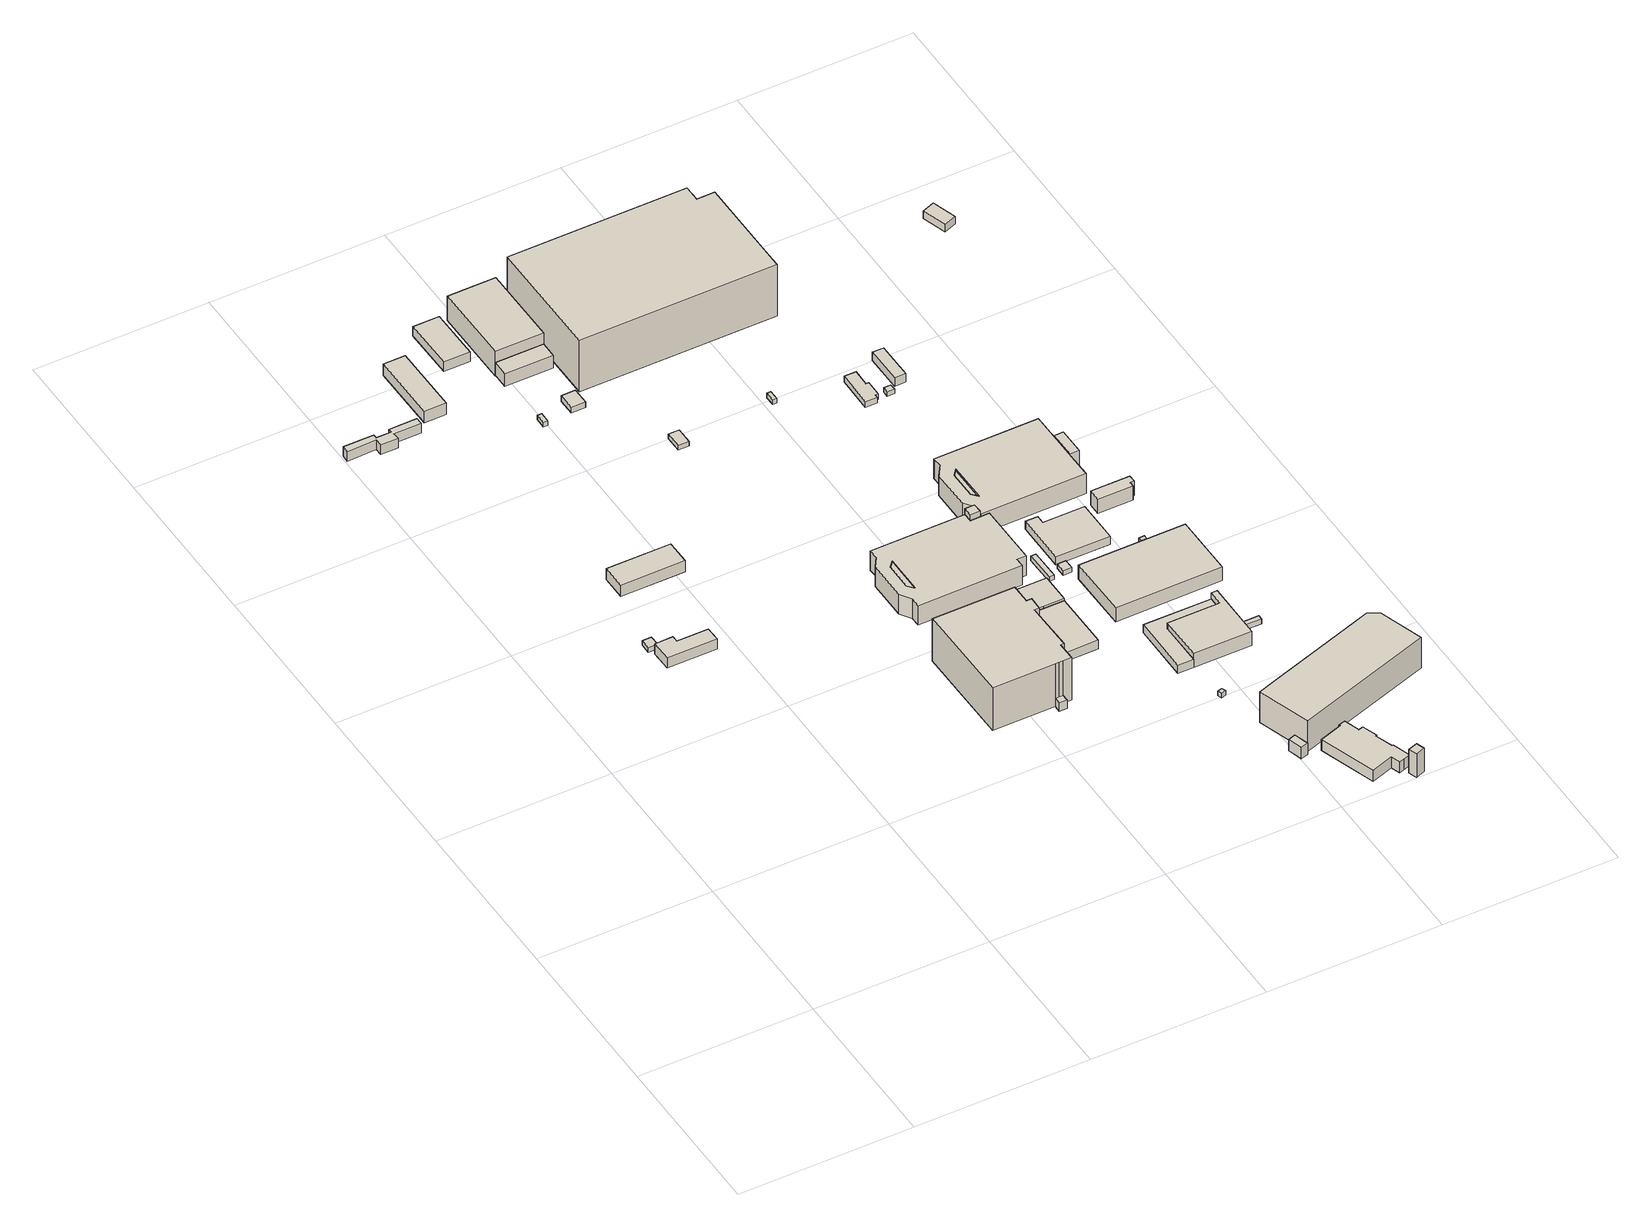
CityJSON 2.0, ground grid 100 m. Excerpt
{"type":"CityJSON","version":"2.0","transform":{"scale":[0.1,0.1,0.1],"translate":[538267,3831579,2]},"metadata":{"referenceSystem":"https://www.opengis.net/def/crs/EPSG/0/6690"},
"CityObjects":{
"building1":{"type":"Building","attributes":{"class":"3001","BuildingDetailAttribute.specifiedBuildingCoverageRate":0.6,"BuildingDetailAttribute.surveyYear":2017,"BuildingHighTideRiskAttribute.description":"1","BuildingHighTideRiskAttribute.rank":"2","BuildingHighTideRiskAttribute.depth":2.4,"BuildingIDAttribute.prefecture":"27","BuildingIDAttribute.city":"27125"},"geometry":[{"type":"Solid","lod":"1","boundaries":[[[[0,1,2,3]],[[2,4,5,3]],[[1,6,4,2]],[[0,7,6,1]],[[3,5,7,0]],[[4,6,7,5]]]]}]},
"building2":{"type":"Building","attributes":{"計測周辺長":81.5,"1/2500図郭":83,"区名":"住之江区","町丁目名称":"南港中７丁目","街区番号":3,"class":"3001","usage":"431","measuredHeight":6.7,"storeysAboveGround":2,"BuildingDetailAttribute.buildingRoofEdgeArea":282.94,"BuildingDetailAttribute.buildingStructureType":"610","BuildingDetailAttribute.buildingStructureOrgType":"2","BuildingDetailAttribute.detailedUsage":"1720","BuildingDetailAttribute.specifiedBuildingCoverageRate":0.6,"BuildingDetailAttribute.surveyYear":2017,"BuildingHighTideRiskAttribute.description":"1","BuildingHighTideRiskAttribute.rank":"2","BuildingHighTideRiskAttribute.depth":2.35,"BuildingIDAttribute.prefecture":"27","BuildingIDAttribute.city":"27125"},"geometry":[{"type":"Solid","lod":"1","boundaries":[[[[8,9,10,11,12,13]],[[12,14,15,13]],[[11,16,14,12]],[[10,17,16,11]],[[9,18,17,10]],[[8,19,18,9]],[[13,15,19,8]],[[14,16,17,18,19,15]]]]}]},
"building3":{"type":"Building","attributes":{"計測周辺長":105.4,"1/2500図郭":83,"区名":"住之江区","町丁目名称":"南港中６丁目","街区番号":3,"class":"3003","usage":"431","measuredHeight":6.3,"storeysAboveGround":1,"BuildingDetailAttribute.buildingRoofEdgeArea":195.76,"BuildingDetailAttribute.buildingStructureType":"610","BuildingDetailAttribute.buildingStructureOrgType":"2","BuildingDetailAttribute.detailedUsage":"1720","BuildingDetailAttribute.specifiedBuildingCoverageRate":0.6,"BuildingDetailAttribute.surveyYear":2017,"BuildingHighTideRiskAttribute.description":"1","BuildingHighTideRiskAttribute.rank":"2","BuildingHighTideRiskAttribute.depth":2.88,"BuildingIDAttribute.prefecture":"27","BuildingIDAttribute.city":"27125"},"geometry":[{"type":"Solid","lod":"1","boundaries":[[[[20,21,22,23,24,25,26,27,28,29,30,31]],[[30,32,33,31]],[[29,34,32,30]],[[28,35,34,29]],[[27,36,35,28]],[[26,37,36,27]],[[25,38,37,26]],[[24,39,38,25]],[[23,40,39,24]],[[22,41,40,23]],[[21,42,41,22]],[[20,43,42,21]],[[31,33,43,20]],[[32,34,35,36,37,38,39,40,41,42,43,33]]]]}]},
"building4":{"type":"Building","attributes":{"計測周辺長":101.76,"1/2500図郭":83,"区名":"住之江区","町丁目名称":"南港中７丁目","街区番号":3,"class":"3001","usage":"431","measuredHeight":7.4,"storeysAboveGround":1,"BuildingDetailAttribute.buildingRoofEdgeArea":524.08,"BuildingDetailAttribute.buildingStructureType":"610","BuildingDetailAttribute.buildingStructureOrgType":"2","BuildingDetailAttribute.detailedUsage":"1720","BuildingDetailAttribute.specifiedBuildingCoverageRate":0.6,"BuildingDetailAttribute.surveyYear":2017,"BuildingHighTideRiskAttribute.description":"1","BuildingHighTideRiskAttribute.rank":"2","BuildingHighTideRiskAttribute.depth":2.37,"BuildingIDAttribute.prefecture":"27","BuildingIDAttribute.city":"27125"},"geometry":[{"type":"Solid","lod":"1","boundaries":[[[[44,45,46,47]],[[46,48,49,47]],[[45,50,48,46]],[[44,51,50,45]],[[47,49,51,44]],[[48,50,51,49]]]]}]},
"building5":{"type":"Building","attributes":{"計測周辺長":501.69,"1/2500図郭":83,"区名":"住之江区","町丁目名称":"南港中７丁目","街区番号":3,"class":"3001","usage":"431","measuredHeight":6.2,"storeysAboveGround":1,"BuildingDetailAttribute.buildingRoofEdgeArea":1114.15,"BuildingDetailAttribute.buildingStructureType":"610","BuildingDetailAttribute.buildingStructureOrgType":"2","BuildingDetailAttribute.detailedUsage":"1720","BuildingDetailAttribute.specifiedBuildingCoverageRate":0.6,"BuildingDetailAttribute.surveyYear":2017,"BuildingHighTideRiskAttribute.description":"1","BuildingHighTideRiskAttribute.rank":"2","BuildingHighTideRiskAttribute.depth":2.17,"BuildingIDAttribute.prefecture":"27","BuildingIDAttribute.city":"27125"},"geometry":[{"type":"Solid","lod":"1","boundaries":[[[[52,53,54,55]],[[54,56,57,55]],[[53,58,56,54]],[[52,59,58,53]],[[55,57,59,52]],[[56,58,59,57]]]]}]},
"building6":{"type":"Building","attributes":{"class":"3001","measuredHeight":7.6,"BuildingDetailAttribute.specifiedBuildingCoverageRate":0.6,"BuildingDetailAttribute.surveyYear":2017,"BuildingHighTideRiskAttribute.description":"1","BuildingHighTideRiskAttribute.rank":"2","BuildingHighTideRiskAttribute.depth":2.41,"BuildingIDAttribute.prefecture":"27","BuildingIDAttribute.city":"27125"},"geometry":[{"type":"Solid","lod":"1","boundaries":[[[[60,61,62,63]],[[62,64,65,63]],[[61,66,64,62]],[[60,67,66,61]],[[63,65,67,60]],[[64,66,67,65]]]]}]},
"building7":{"type":"Building","attributes":{"class":"3001","BuildingDetailAttribute.specifiedBuildingCoverageRate":0.6,"BuildingDetailAttribute.surveyYear":2017,"BuildingHighTideRiskAttribute.description":"1","BuildingHighTideRiskAttribute.rank":"2","BuildingHighTideRiskAttribute.depth":2.17,"BuildingIDAttribute.prefecture":"27","BuildingIDAttribute.city":"27125"},"geometry":[{"type":"Solid","lod":"1","boundaries":[[[[68,69,70,71]],[[70,72,73,71]],[[69,74,72,70]],[[68,75,74,69]],[[71,73,75,68]],[[72,74,75,73]]]]}]},
"building8":{"type":"Building","attributes":{"計測周辺長":90.88,"1/2500図郭":83,"区名":"住之江区","町丁目名称":"南港中６丁目","街区番号":3,"class":"3001","usage":"431","measuredHeight":6.1,"storeysAboveGround":1,"BuildingDetailAttribute.buildingRoofEdgeArea":456.33,"BuildingDetailAttribute.buildingStructureType":"610","BuildingDetailAttribute.buildingStructureOrgType":"2","BuildingDetailAttribute.detailedUsage":"1720","BuildingDetailAttribute.specifiedBuildingCoverageRate":0.6,"BuildingDetailAttribute.surveyYear":2017,"BuildingHighTideRiskAttribute.description":"1","BuildingHighTideRiskAttribute.rank":"2","BuildingHighTideRiskAttribute.depth":2.31,"BuildingIDAttribute.prefecture":"27","BuildingIDAttribute.city":"27125"},"geometry":[{"type":"Solid","lod":"1","boundaries":[[[[76,77,78,79]],[[78,80,81,79]],[[77,82,80,78]],[[76,83,82,77]],[[79,81,83,76]],[[80,82,83,81]]]]}]},
"building9":{"type":"Building","attributes":{"計測周辺長":36.29,"1/2500図郭":83,"区名":"住之江区","町丁目名称":"南港中６丁目","街区番号":3,"class":"3001","usage":"431","measuredHeight":3.7,"storeysAboveGround":1,"BuildingDetailAttribute.buildingRoofEdgeArea":81.47,"BuildingDetailAttribute.buildingStructureType":"610","BuildingDetailAttribute.buildingStructureOrgType":"2","BuildingDetailAttribute.detailedUsage":"1720","BuildingDetailAttribute.specifiedBuildingCoverageRate":0.6,"BuildingDetailAttribute.surveyYear":2017,"BuildingHighTideRiskAttribute.description":"1","BuildingHighTideRiskAttribute.rank":"2","BuildingHighTideRiskAttribute.depth":1.78,"BuildingIDAttribute.prefecture":"27","BuildingIDAttribute.city":"27125"},"geometry":[{"type":"Solid","lod":"1","boundaries":[[[[84,85,86,87]],[[86,88,89,87]],[[85,90,88,86]],[[84,91,90,85]],[[87,89,91,84]],[[88,90,91,89]]]]}]},
"building10":{"type":"Building","attributes":{"計測周辺長":217.76,"1/2500図郭":83,"区名":"住之江区","町丁目名称":"南港中７丁目","街区番号":1,"class":"3002","usage":"431","measuredHeight":28.1,"storeysAboveGround":5,"BuildingDetailAttribute.buildingRoofEdgeArea":2772.56,"BuildingDetailAttribute.buildingStructureType":"603","BuildingDetailAttribute.buildingStructureOrgType":"3","BuildingDetailAttribute.detailedUsage":"1720","BuildingDetailAttribute.specifiedBuildingCoverageRate":0.6,"BuildingDetailAttribute.surveyYear":2017,"BuildingHighTideRiskAttribute.description":"1","BuildingHighTideRiskAttribute.rank":"2","BuildingHighTideRiskAttribute.depth":2.29,"BuildingIDAttribute.prefecture":"27","BuildingIDAttribute.city":"27125"},"geometry":[{"type":"Solid","lod":"1","boundaries":[[[[92,93,94,95,96,97,98,99,100,101,102,103,104,105]],[[104,106,107,105]],[[103,108,106,104]],[[102,109,108,103]],[[101,110,109,102]],[[100,111,110,101]],[[99,112,111,100]],[[98,113,112,99]],[[97,114,113,98]],[[96,115,114,97]],[[95,116,115,96]],[[94,117,116,95]],[[93,118,117,94]],[[92,119,118,93]],[[105,107,119,92]],[[106,108,109,110,111,112,113,114,115,116,117,118,119,107]]]]}]},
"building11":{"type":"Building","attributes":{"計測周辺長":169.06,"1/2500図郭":83,"区名":"住之江区","町丁目名称":"南港中６丁目","街区番号":3,"class":"3003","usage":"431","measuredHeight":8.2,"storeysAboveGround":1,"BuildingDetailAttribute.buildingRoofEdgeArea":1570.83,"BuildingDetailAttribute.buildingStructureType":"610","BuildingDetailAttribute.buildingStructureOrgType":"2","BuildingDetailAttribute.detailedUsage":"1720","BuildingDetailAttribute.specifiedBuildingCoverageRate":0.6,"BuildingDetailAttribute.surveyYear":2017,"BuildingHighTideRiskAttribute.description":"1","BuildingHighTideRiskAttribute.rank":"2","BuildingHighTideRiskAttribute.depth":1.38,"BuildingIDAttribute.prefecture":"27","BuildingIDAttribute.city":"27125"},"geometry":[{"type":"Solid","lod":"1","boundaries":[[[[120,121,122,123]],[[122,124,125,123]],[[121,126,124,122]],[[120,127,126,121]],[[123,125,127,120]],[[124,126,127,125]]]]}]},
"building12":{"type":"Building","attributes":{"class":"3003","measuredHeight":5.3,"BuildingDetailAttribute.specifiedBuildingCoverageRate":0.6,"BuildingDetailAttribute.surveyYear":2017,"BuildingHighTideRiskAttribute.description":"1","BuildingHighTideRiskAttribute.rank":"2","BuildingHighTideRiskAttribute.depth":2.27,"BuildingIDAttribute.prefecture":"27","BuildingIDAttribute.city":"27125"},"geometry":[{"type":"Solid","lod":"1","boundaries":[[[[128,129,130,131,132]],[[131,133,134,132]],[[130,135,133,131]],[[129,136,135,130]],[[128,137,136,129]],[[132,134,137,128]],[[133,135,136,137,134]]]]}]},
"building13":{"type":"Building","attributes":{"計測周辺長":169.06,"1/2500図郭":83,"区名":"住之江区","町丁目名称":"南港中６丁目","街区番号":3,"class":"3001","usage":"431","measuredHeight":16.2,"storeysAboveGround":1,"BuildingDetailAttribute.buildingRoofEdgeArea":1570.83,"BuildingDetailAttribute.buildingStructureType":"610","BuildingDetailAttribute.buildingStructureOrgType":"2","BuildingDetailAttribute.detailedUsage":"1720","BuildingDetailAttribute.specifiedBuildingCoverageRate":0.6,"BuildingDetailAttribute.surveyYear":2017,"BuildingHighTideRiskAttribute.description":"1","BuildingHighTideRiskAttribute.rank":"2","BuildingHighTideRiskAttribute.depth":1.8,"BuildingIDAttribute.prefecture":"27","BuildingIDAttribute.city":"27125"},"geometry":[{"type":"Solid","lod":"1","boundaries":[[[[138,139,140,141]],[[140,142,143,141]],[[139,144,142,140]],[[138,145,144,139]],[[141,143,145,138]],[[142,144,145,143]]]]}]},
"building14":{"type":"Building","attributes":{"計測周辺長":225.87,"1/2500図郭":83,"区名":"住之江区","町丁目名称":"南港中７丁目","街区番号":1,"class":"3004","usage":"431","measuredHeight":12.5,"storeysAboveGround":4,"BuildingDetailAttribute.buildingRoofEdgeArea":3064.18,"BuildingDetailAttribute.buildingStructureType":"603","BuildingDetailAttribute.buildingStructureOrgType":"3","BuildingDetailAttribute.detailedUsage":"1740","BuildingDetailAttribute.specifiedBuildingCoverageRate":0.6,"BuildingDetailAttribute.surveyYear":2017,"BuildingHighTideRiskAttribute.description":"1","BuildingHighTideRiskAttribute.rank":"2","BuildingHighTideRiskAttribute.depth":2.52,"BuildingIDAttribute.prefecture":"27","BuildingIDAttribute.city":"27125"},"geometry":[{"type":"Solid","lod":"1","boundaries":[[[[146,147,148,149]],[[148,150,151,149]],[[147,152,150,148]],[[146,153,152,147]],[[149,151,153,146]],[[150,152,153,151]]]]}]},
"building15":{"type":"Building","attributes":{"class":"3001","BuildingDetailAttribute.specifiedBuildingCoverageRate":0.6,"BuildingDetailAttribute.surveyYear":2017,"BuildingHighTideRiskAttribute.description":"1","BuildingHighTideRiskAttribute.rank":"2","BuildingHighTideRiskAttribute.depth":2.45,"BuildingIDAttribute.prefecture":"27","BuildingIDAttribute.city":"27125"},"geometry":[{"type":"Solid","lod":"1","boundaries":[[[[154,155,156,157]],[[156,158,159,157]],[[155,160,158,156]],[[154,161,160,155]],[[157,159,161,154]],[[158,160,161,159]]]]}]},
"building16":{"type":"Building","attributes":{"計測周辺長":64.79,"1/2500図郭":83,"区名":"住之江区","町丁目名称":"南港中７丁目","街区番号":1,"class":"3003","usage":"431","measuredHeight":5.6,"storeysAboveGround":1,"BuildingDetailAttribute.buildingRoofEdgeArea":92.75,"BuildingDetailAttribute.buildingStructureType":"610","BuildingDetailAttribute.buildingStructureOrgType":"2","BuildingDetailAttribute.detailedUsage":"1720","BuildingDetailAttribute.specifiedBuildingCoverageRate":0.6,"BuildingDetailAttribute.surveyYear":2017,"BuildingHighTideRiskAttribute.description":"1","BuildingHighTideRiskAttribute.rank":"2","BuildingHighTideRiskAttribute.depth":2.02,"BuildingIDAttribute.prefecture":"27","BuildingIDAttribute.city":"27125"},"geometry":[{"type":"Solid","lod":"1","boundaries":[[[[162,163,164,165,166,167,168,169]],[[168,170,171,169]],[[167,172,170,168]],[[166,173,172,167]],[[165,174,173,166]],[[164,175,174,165]],[[163,176,175,164]],[[162,177,176,163]],[[169,171,177,162]],[[170,172,173,174,175,176,177,171]]]]}]},
"building17":{"type":"Building","attributes":{"計測周辺長":225.87,"1/2500図郭":83,"区名":"住之江区","町丁目名称":"南港中７丁目","街区番号":1,"class":"3002","usage":"431","measuredHeight":13,"storeysAboveGround":4,"BuildingDetailAttribute.buildingRoofEdgeArea":3064.18,"BuildingDetailAttribute.buildingStructureType":"603","BuildingDetailAttribute.buildingStructureOrgType":"3","BuildingDetailAttribute.detailedUsage":"1740","BuildingDetailAttribute.specifiedBuildingCoverageRate":0.6,"BuildingDetailAttribute.surveyYear":2017,"BuildingHighTideRiskAttribute.description":"1","BuildingHighTideRiskAttribute.rank":"2","BuildingHighTideRiskAttribute.depth":2.57,"BuildingIDAttribute.prefecture":"27","BuildingIDAttribute.city":"27125"},"geometry":[{"type":"Solid","lod":"1","boundaries":[[[[178,179,180,181,182,183,184,185,186,187,188,189,190],[148,147,146,149]],[[189,191,192,190]],[[188,193,191,189]],[[187,194,193,188]],[[186,195,194,187]],[[185,196,195,186]],[[184,197,196,185]],[[183,198,197,184]],[[182,199,198,183]],[[181,200,199,182]],[[180,201,200,181]],[[179,202,201,180]],[[178,203,202,179]],[[190,192,203,178]],[[146,204,205,149]],[[147,206,204,146]],[[148,207,206,147]],[[149,205,207,148]],[[191,193,194,195,196,197,198,199,200,201,202,203,192],[204,206,207,205]]]]}]},
"building18":{"type":"Building","attributes":{"計測周辺長":114.75,"1/2500図郭":83,"区名":"住之江区","町丁目名称":"南港中７丁目","街区番号":1,"class":"3001","usage":"431","measuredHeight":5.8,"storeysAboveGround":1,"BuildingDetailAttribute.buildingRoofEdgeArea":798.62,"BuildingDetailAttribute.buildingStructureType":"610","BuildingDetailAttribute.buildingStructureOrgType":"2","BuildingDetailAttribute.detailedUsage":"1720","BuildingDetailAttribute.specifiedBuildingCoverageRate":0.6,"BuildingDetailAttribute.surveyYear":2017,"BuildingHighTideRiskAttribute.description":"1","BuildingHighTideRiskAttribute.rank":"2","BuildingHighTideRiskAttribute.depth":1.96,"BuildingIDAttribute.prefecture":"27","BuildingIDAttribute.city":"27125"},"geometry":[{"type":"Solid","lod":"1","boundaries":[[[[208,209,210,211,212]],[[211,213,214,212]],[[210,215,213,211]],[[209,216,215,210]],[[208,217,216,209]],[[212,214,217,208]],[[213,215,216,217,214]]]]}]},
"building19":{"type":"Building","attributes":{"計測周辺長":86.08,"1/2500図郭":83,"区名":"住之江区","町丁目名称":"南港中７丁目","街区番号":1,"class":"3003","usage":"431","measuredHeight":7.5,"storeysAboveGround":1,"BuildingDetailAttribute.buildingRoofEdgeArea":447.67,"BuildingDetailAttribute.buildingStructureType":"610","BuildingDetailAttribute.buildingStructureOrgType":"2","BuildingDetailAttribute.detailedUsage":"1720","BuildingDetailAttribute.specifiedBuildingCoverageRate":0.6,"BuildingDetailAttribute.surveyYear":2017,"BuildingHighTideRiskAttribute.description":"1","BuildingHighTideRiskAttribute.rank":"2","BuildingHighTideRiskAttribute.depth":2.06,"BuildingIDAttribute.prefecture":"27","BuildingIDAttribute.city":"27125"},"geometry":[{"type":"Solid","lod":"1","boundaries":[[[[218,219,220,221,222,223]],[[222,224,225,223]],[[221,226,224,222]],[[220,227,226,221]],[[219,228,227,220]],[[218,229,228,219]],[[223,225,229,218]],[[224,226,227,228,229,225]]]]}]},
"building20":{"type":"Building","attributes":{"計測周辺長":26.59,"1/2500図郭":83,"区名":"住之江区","町丁目名称":"南港中７丁目","街区番号":2,"class":"3001","usage":"431","measuredHeight":7.4,"storeysAboveGround":2,"BuildingDetailAttribute.buildingRoofEdgeArea":39.91,"BuildingDetailAttribute.buildingStructureType":"610","BuildingDetailAttribute.buildingStructureOrgType":"2","BuildingDetailAttribute.detailedUsage":"1720","BuildingDetailAttribute.specifiedBuildingCoverageRate":0.6,"BuildingDetailAttribute.surveyYear":2017,"BuildingTsunamiRiskAttribute.description":"1","BuildingTsunamiRiskAttribute.rank":"2","BuildingTsunamiRiskAttribute.depth":0.65,"BuildingHighTideRiskAttribute.description":"1","BuildingHighTideRiskAttribute.rank":"3","BuildingHighTideRiskAttribute.depth":3.19,"BuildingIDAttribute.prefecture":"27","BuildingIDAttribute.city":"27125"},"geometry":[{"type":"Solid","lod":"1","boundaries":[[[[230,231,232,233]],[[232,234,235,233]],[[231,236,234,232]],[[230,237,236,231]],[[233,235,237,230]],[[234,236,237,235]]]]}]},
"building21":{"type":"Building","attributes":{"class":"3001","BuildingDetailAttribute.specifiedBuildingCoverageRate":0.6,"BuildingDetailAttribute.surveyYear":2017,"BuildingHighTideRiskAttribute.description":"1","BuildingHighTideRiskAttribute.rank":"2","BuildingHighTideRiskAttribute.depth":2.2,"BuildingIDAttribute.prefecture":"27","BuildingIDAttribute.city":"27125"},"geometry":[{"type":"Solid","lod":"1","boundaries":[[[[238,239,240,241]],[[240,242,243,241]],[[239,244,242,240]],[[238,245,244,239]],[[241,243,245,238]],[[242,244,245,243]]]]}]},
"building22":{"type":"Building","attributes":{"計測周辺長":22.06,"1/2500図郭":83,"区名":"住之江区","町丁目名称":"南港中７丁目","街区番号":1,"class":"3002","usage":"431","measuredHeight":16.7,"storeysAboveGround":4,"BuildingDetailAttribute.buildingRoofEdgeArea":30.41,"BuildingDetailAttribute.buildingStructureType":"603","BuildingDetailAttribute.buildingStructureOrgType":"3","BuildingDetailAttribute.detailedUsage":"1740","BuildingDetailAttribute.specifiedBuildingCoverageRate":0.6,"BuildingDetailAttribute.surveyYear":2017,"BuildingHighTideRiskAttribute.description":"1","BuildingHighTideRiskAttribute.rank":"2","BuildingHighTideRiskAttribute.depth":2.59,"BuildingIDAttribute.prefecture":"27","BuildingIDAttribute.city":"27125"},"geometry":[{"type":"Solid","lod":"1","boundaries":[[[[246,190,189,247]],[[189,248,249,247]],[[190,250,248,189]],[[246,251,250,190]],[[247,249,251,246]],[[248,250,251,249]]]]}]},
"building23":{"type":"Building","attributes":{"class":"3001","BuildingDetailAttribute.specifiedBuildingCoverageRate":0.6,"BuildingDetailAttribute.surveyYear":2017,"BuildingHighTideRiskAttribute.description":"1","BuildingHighTideRiskAttribute.rank":"2","BuildingHighTideRiskAttribute.depth":2.44,"BuildingIDAttribute.prefecture":"27","BuildingIDAttribute.city":"27125"},"geometry":[{"type":"Solid","lod":"1","boundaries":[[[[252,253,254,255]],[[254,256,257,255]],[[253,258,256,254]],[[252,259,258,253]],[[255,257,259,252]],[[256,258,259,257]]]]}]},
"building24":{"type":"Building","attributes":{"計測周辺長":42.11,"1/2500図郭":83,"区名":"住之江区","町丁目名称":"南港中７丁目","街区番号":1,"class":"3003","usage":"431","storeysAboveGround":1,"BuildingDetailAttribute.buildingRoofEdgeArea":54.48,"BuildingDetailAttribute.buildingStructureType":"610","BuildingDetailAttribute.buildingStructureOrgType":"2","BuildingDetailAttribute.detailedUsage":"1740","BuildingDetailAttribute.specifiedBuildingCoverageRate":0.6,"BuildingDetailAttribute.surveyYear":2017,"BuildingHighTideRiskAttribute.description":"1","BuildingHighTideRiskAttribute.rank":"2","BuildingHighTideRiskAttribute.depth":2.43,"BuildingIDAttribute.prefecture":"27","BuildingIDAttribute.city":"27125"},"geometry":[{"type":"Solid","lod":"1","boundaries":[[[[260,261,262,263]],[[262,264,265,263]],[[261,266,264,262]],[[260,267,266,261]],[[263,265,267,260]],[[264,266,267,265]]]]}]},
"building25":{"type":"Building","attributes":{"計測周辺長":349.35,"1/2500図郭":83,"区名":"住之江区","町丁目名称":"南港中６丁目","街区番号":3,"class":"3002","usage":"431","measuredHeight":34,"storeysAboveGround":5,"BuildingDetailAttribute.buildingRoofEdgeArea":7418.76,"BuildingDetailAttribute.buildingStructureType":"603","BuildingDetailAttribute.buildingStructureOrgType":"3","BuildingDetailAttribute.detailedUsage":"1720","BuildingDetailAttribute.specifiedBuildingCoverageRate":0.6,"BuildingDetailAttribute.surveyYear":2017,"BuildingHighTideRiskAttribute.description":"1","BuildingHighTideRiskAttribute.rank":"2","BuildingHighTideRiskAttribute.depth":1.56,"BuildingIDAttribute.prefecture":"27","BuildingIDAttribute.city":"27125"},"geometry":[{"type":"Solid","lod":"1","boundaries":[[[[268,269,270,271,272,273,274,275]],[[274,276,277,275]],[[273,278,276,274]],[[272,279,278,273]],[[271,280,279,272]],[[270,281,280,271]],[[269,282,281,270]],[[268,283,282,269]],[[275,277,283,268]],[[276,278,279,280,281,282,283,277]]]]}]},
"building26":{"type":"Building","attributes":{"class":"3001","BuildingDetailAttribute.specifiedBuildingCoverageRate":0.6,"BuildingDetailAttribute.surveyYear":2017,"BuildingHighTideRiskAttribute.description":"1","BuildingHighTideRiskAttribute.rank":"2","BuildingHighTideRiskAttribute.depth":2.23,"BuildingIDAttribute.prefecture":"27","BuildingIDAttribute.city":"27125"},"geometry":[{"type":"Solid","lod":"1","boundaries":[[[[284,285,286,287]],[[286,288,289,287]],[[285,290,288,286]],[[284,291,290,285]],[[287,289,291,284]],[[288,290,291,289]]]]}]},
"building27":{"type":"Building","attributes":{"計測周辺長":215.56,"1/2500図郭":83,"区名":"住之江区","町丁目名称":"南港中７丁目","街区番号":1,"class":"3004","usage":"431","measuredHeight":12.1,"storeysAboveGround":4,"BuildingDetailAttribute.buildingRoofEdgeArea":2912.92,"BuildingDetailAttribute.buildingStructureType":"603","BuildingDetailAttribute.buildingStructureOrgType":"3","BuildingDetailAttribute.detailedUsage":"1740","BuildingDetailAttribute.specifiedBuildingCoverageRate":0.6,"BuildingDetailAttribute.surveyYear":2017,"BuildingHighTideRiskAttribute.description":"1","BuildingHighTideRiskAttribute.rank":"2","BuildingHighTideRiskAttribute.depth":2.73,"BuildingIDAttribute.prefecture":"27","BuildingIDAttribute.city":"27125"},"geometry":[{"type":"Solid","lod":"1","boundaries":[[[[292,293,294,295]],[[294,296,297,295]],[[293,298,296,294]],[[292,299,298,293]],[[295,297,299,292]],[[296,298,299,297]]]]}]},
"building28":{"type":"Building","attributes":{"計測周辺長":143.22,"1/2500図郭":83,"区名":"住之江区","町丁目名称":"南港中７丁目","街区番号":2,"class":"3003","usage":"431","measuredHeight":7.3,"storeysAboveGround":2,"BuildingDetailAttribute.buildingRoofEdgeArea":776.15,"BuildingDetailAttribute.buildingStructureType":"610","BuildingDetailAttribute.buildingStructureOrgType":"2","BuildingDetailAttribute.detailedUsage":"1720","BuildingDetailAttribute.specifiedBuildingCoverageRate":0.6,"BuildingDetailAttribute.surveyYear":2017,"BuildingTsunamiRiskAttribute.description":"1","BuildingTsunamiRiskAttribute.rank":"2","BuildingTsunamiRiskAttribute.depth":0.98,"BuildingHighTideRiskAttribute.description":"1","BuildingHighTideRiskAttribute.rank":"3","BuildingHighTideRiskAttribute.depth":3.7,"BuildingIDAttribute.prefecture":"27","BuildingIDAttribute.city":"27125"},"geometry":[{"type":"Solid","lod":"1","boundaries":[[[[300,301,302,303,304,305,306,307,308,309,310,311,312,313,314]],[[313,315,316,314]],[[312,317,315,313]],[[311,318,317,312]],[[310,319,318,311]],[[309,320,319,310]],[[308,321,320,309]],[[307,322,321,308]],[[306,323,322,307]],[[305,324,323,306]],[[304,325,324,305]],[[303,326,325,304]],[[302,327,326,303]],[[301,328,327,302]],[[300,329,328,301]],[[314,316,329,300]],[[315,317,318,319,320,321,322,323,324,325,326,327,328,329,316]]]]}]},
"building29":{"type":"Building","attributes":{"計測周辺長":146.51,"1/2500図郭":83,"区名":"住之江区","町丁目名称":"南港中７丁目","街区番号":1,"class":"3003","usage":"431","measuredHeight":5.3,"storeysAboveGround":2,"BuildingDetailAttribute.buildingRoofEdgeArea":563.91,"BuildingDetailAttribute.buildingStructureType":"610","BuildingDetailAttribute.buildingStructureOrgType":"2","BuildingDetailAttribute.detailedUsage":"1720","BuildingDetailAttribute.specifiedBuildingCoverageRate":0.6,"BuildingDetailAttribute.surveyYear":2017,"BuildingHighTideRiskAttribute.description":"1","BuildingHighTideRiskAttribute.rank":"2","BuildingHighTideRiskAttribute.depth":2.23,"BuildingIDAttribute.prefecture":"27","BuildingIDAttribute.city":"27125"},"geometry":[{"type":"Solid","lod":"1","boundaries":[[[[330,331,332,333,334,335]],[[334,336,337,335]],[[333,338,336,334]],[[332,339,338,333]],[[331,340,339,332]],[[330,341,340,331]],[[335,337,341,330]],[[336,338,339,340,341,337]]]]}]},
"building30":{"type":"Building","attributes":{"計測周辺長":143.22,"1/2500図郭":83,"区名":"住之江区","町丁目名称":"南港中７丁目","街区番号":2,"class":"3003","usage":"431","measuredHeight":15.7,"storeysAboveGround":2,"BuildingDetailAttribute.buildingRoofEdgeArea":776.15,"BuildingDetailAttribute.buildingStructureType":"610","BuildingDetailAttribute.buildingStructureOrgType":"2","BuildingDetailAttribute.detailedUsage":"1720","BuildingDetailAttribute.specifiedBuildingCoverageRate":0.6,"BuildingDetailAttribute.surveyYear":2017,"BuildingTsunamiRiskAttribute.description":"1","BuildingTsunamiRiskAttribute.rank":"2","BuildingTsunamiRiskAttribute.depth":0.83,"BuildingHighTideRiskAttribute.description":"1","BuildingHighTideRiskAttribute.rank":"3","BuildingHighTideRiskAttribute.depth":3.5,"BuildingIDAttribute.prefecture":"27","BuildingIDAttribute.city":"27125"},"geometry":[{"type":"Solid","lod":"1","boundaries":[[[[342,343,344,345]],[[344,346,347,345]],[[343,348,346,344]],[[342,349,348,343]],[[345,347,349,342]],[[346,348,349,347]]]]}]},
"building31":{"type":"Building","attributes":{"計測周辺長":135.51,"1/2500図郭":83,"区名":"住之江区","町丁目名称":"南港中７丁目","街区番号":1,"class":"3001","usage":"431","measuredHeight":9.3,"storeysAboveGround":2,"BuildingDetailAttribute.buildingRoofEdgeArea":892.72,"BuildingDetailAttribute.buildingStructureType":"610","BuildingDetailAttribute.buildingStructureOrgType":"2","BuildingDetailAttribute.detailedUsage":"1720","BuildingDetailAttribute.specifiedBuildingCoverageRate":0.6,"BuildingDetailAttribute.surveyYear":2017,"BuildingHighTideRiskAttribute.description":"1","BuildingHighTideRiskAttribute.rank":"2","BuildingHighTideRiskAttribute.depth":2.28,"BuildingIDAttribute.prefecture":"27","BuildingIDAttribute.city":"27125"},"geometry":[{"type":"Solid","lod":"1","boundaries":[[[[350,351,332,331,330,335]],[[330,352,353,335]],[[331,354,352,330]],[[332,355,354,331]],[[351,356,355,332]],[[350,357,356,351]],[[335,353,357,350]],[[352,354,355,356,357,353]]]]}]},
"building32":{"type":"Building","attributes":{"計測周辺長":122.51,"1/2500図郭":83,"区名":"住之江区","町丁目名称":"南港中７丁目","街区番号":1,"class":"3003","usage":"431","measuredHeight":5.3,"storeysAboveGround":2,"BuildingDetailAttribute.buildingRoofEdgeArea":821.82,"BuildingDetailAttribute.buildingStructureType":"610","BuildingDetailAttribute.buildingStructureOrgType":"2","BuildingDetailAttribute.detailedUsage":"1740","BuildingDetailAttribute.specifiedBuildingCoverageRate":0.6,"BuildingDetailAttribute.surveyYear":2017,"BuildingHighTideRiskAttribute.description":"1","BuildingHighTideRiskAttribute.rank":"2","BuildingHighTideRiskAttribute.depth":2.13,"BuildingIDAttribute.prefecture":"27","BuildingIDAttribute.city":"27125"},"geometry":[{"type":"Solid","lod":"1","boundaries":[[[[358,359,360,361,362,363]],[[362,364,365,363]],[[361,366,364,362]],[[360,367,366,361]],[[359,368,367,360]],[[358,369,368,359]],[[363,365,369,358]],[[364,366,367,368,369,365]]]]}]},
"building33":{"type":"Building","attributes":{"計測周辺長":194.74,"1/2500図郭":83,"区名":"住之江区","町丁目名称":"南港中７丁目","街区番号":1,"class":"3001","usage":"431","measuredHeight":9.1,"storeysAboveGround":2,"BuildingDetailAttribute.buildingRoofEdgeArea":2224.58,"BuildingDetailAttribute.buildingStructureType":"610","BuildingDetailAttribute.buildingStructureOrgType":"2","BuildingDetailAttribute.detailedUsage":"1720","BuildingDetailAttribute.specifiedBuildingCoverageRate":0.6,"BuildingDetailAttribute.surveyYear":2017,"BuildingHighTideRiskAttribute.description":"1","BuildingHighTideRiskAttribute.rank":"2","BuildingHighTideRiskAttribute.depth":2.19,"BuildingIDAttribute.prefecture":"27","BuildingIDAttribute.city":"27125"},"geometry":[{"type":"Solid","lod":"1","boundaries":[[[[370,371,372,373]],[[372,374,375,373]],[[371,376,374,372]],[[370,377,376,371]],[[373,375,377,370]],[[374,376,377,375]]]]}]},
"building34":{"type":"Building","attributes":{"計測周辺長":215.56,"1/2500図郭":83,"区名":"住之江区","町丁目名称":"南港中７丁目","街区番号":1,"class":"3002","usage":"431","measuredHeight":13.3,"storeysAboveGround":4,"BuildingDetailAttribute.buildingRoofEdgeArea":2912.92,"BuildingDetailAttribute.buildingStructureType":"603","BuildingDetailAttribute.buildingStructureOrgType":"3","BuildingDetailAttribute.detailedUsage":"1740","BuildingDetailAttribute.specifiedBuildingCoverageRate":0.6,"BuildingDetailAttribute.surveyYear":2017,"BuildingHighTideRiskAttribute.description":"1","BuildingHighTideRiskAttribute.rank":"2","BuildingHighTideRiskAttribute.depth":3,"BuildingIDAttribute.prefecture":"27","BuildingIDAttribute.city":"27125"},"geometry":[{"type":"Solid","lod":"1","boundaries":[[[[378,379,380,381,382,383,384,385,386,387],[388,389,390,391]],[[386,392,393,387]],[[385,394,392,386]],[[384,395,394,385]],[[383,396,395,384]],[[382,397,396,383]],[[381,398,397,382]],[[380,399,398,381]],[[379,400,399,380]],[[378,401,400,379]],[[387,393,401,378]],[[390,402,403,391]],[[389,404,402,390]],[[388,405,404,389]],[[391,403,405,388]],[[392,394,395,396,397,398,399,400,401,393],[402,404,405,403]]]]}]},
"building35":{"type":"Building","attributes":{"計測周辺長":60.09,"1/2500図郭":83,"区名":"住之江区","町丁目名称":"南港中７丁目","街区番号":1,"class":"3001","usage":"402","measuredHeight":3.8,"storeysAboveGround":1,"BuildingDetailAttribute.buildingRoofEdgeArea":161.04,"BuildingDetailAttribute.buildingStructureType":"610","BuildingDetailAttribute.buildingStructureOrgType":"2","BuildingDetailAttribute.detailedUsage":"1250","BuildingDetailAttribute.specifiedBuildingCoverageRate":0.6,"BuildingDetailAttribute.surveyYear":2017,"BuildingHighTideRiskAttribute.description":"1","BuildingHighTideRiskAttribute.rank":"2","BuildingHighTideRiskAttribute.depth":2.62,"BuildingIDAttribute.prefecture":"27","BuildingIDAttribute.city":"27125"},"geometry":[{"type":"Solid","lod":"1","boundaries":[[[[406,407,408,409,410,411,412,413]],[[412,414,415,413]],[[411,416,414,412]],[[410,417,416,411]],[[409,418,417,410]],[[408,419,418,409]],[[407,420,419,408]],[[406,421,420,407]],[[413,415,421,406]],[[414,416,417,418,419,420,421,415]]]]}]},
"building36":{"type":"Building","attributes":{"計測周辺長":128.56,"1/2500図郭":83,"区名":"住之江区","町丁目名称":"南港中７丁目","街区番号":2,"class":"3003","usage":"431","measuredHeight":6.3,"storeysAboveGround":2,"BuildingDetailAttribute.buildingRoofEdgeArea":438,"BuildingDetailAttribute.buildingStructureType":"610","BuildingDetailAttribute.buildingStructureOrgType":"2","BuildingDetailAttribute.detailedUsage":"1720","BuildingDetailAttribute.specifiedBuildingCoverageRate":0.6,"BuildingDetailAttribute.surveyYear":2017,"BuildingHighTideRiskAttribute.description":"1","BuildingHighTideRiskAttribute.rank":"2","BuildingHighTideRiskAttribute.depth":2.25,"BuildingIDAttribute.prefecture":"27","BuildingIDAttribute.city":"27125"},"geometry":[{"type":"Solid","lod":"1","boundaries":[[[[422,423,424,425]],[[424,426,427,425]],[[423,428,426,424]],[[422,429,428,423]],[[425,427,429,422]],[[426,428,429,427]]]]}]},
"building37":{"type":"Building","attributes":{"計測周辺長":229.53,"1/2500図郭":83,"区名":"住之江区","町丁目名称":"南港中７丁目","街区番号":2,"class":"3002","usage":"431","measuredHeight":20.4,"storeysAboveGround":5,"BuildingDetailAttribute.buildingRoofEdgeArea":2709.72,"BuildingDetailAttribute.buildingStructureType":"610","BuildingDetailAttribute.buildingStructureOrgType":"2","BuildingDetailAttribute.detailedUsage":"1720","BuildingDetailAttribute.specifiedBuildingCoverageRate":0.6,"BuildingDetailAttribute.surveyYear":2017,"BuildingTsunamiRiskAttribute.description":"1","BuildingTsunamiRiskAttribute.rank":"1","BuildingTsunamiRiskAttribute.depth":0.3,"BuildingHighTideRiskAttribute.description":"1","BuildingHighTideRiskAttribute.rank":"2","BuildingHighTideRiskAttribute.depth":2.81,"BuildingIDAttribute.prefecture":"27","BuildingIDAttribute.city":"27125"},"geometry":[{"type":"Solid","lod":"1","boundaries":[[[[430,431,432,433,434,435,436]],[[435,437,438,436]],[[434,439,437,435]],[[433,440,439,434]],[[432,441,440,433]],[[431,442,441,432]],[[430,443,442,431]],[[436,438,443,430]],[[437,439,440,441,442,443,438]]]]}]},
"building38":{"type":"Building","attributes":{"計測周辺長":29.01,"1/2500図郭":83,"区名":"住之江区","町丁目名称":"南港中７丁目","街区番号":1,"class":"3003","usage":"431","measuredHeight":3.1,"storeysAboveGround":2,"BuildingDetailAttribute.buildingRoofEdgeArea":32.31,"BuildingDetailAttribute.buildingStructureType":"610","BuildingDetailAttribute.buildingStructureOrgType":"2","BuildingDetailAttribute.detailedUsage":"1720","BuildingDetailAttribute.specifiedBuildingCoverageRate":0.6,"BuildingDetailAttribute.surveyYear":2017,"BuildingHighTideRiskAttribute.description":"1","BuildingHighTideRiskAttribute.rank":"2","BuildingHighTideRiskAttribute.depth":1.69,"BuildingIDAttribute.prefecture":"27","BuildingIDAttribute.city":"27125"},"geometry":[{"type":"Solid","lod":"1","boundaries":[[[[444,445,446,447]],[[446,448,449,447]],[[445,450,448,446]],[[444,451,450,445]],[[447,449,451,444]],[[448,450,451,449]]]]}]},
"building39":{"type":"Building","attributes":{"class":"3001","BuildingDetailAttribute.specifiedBuildingCoverageRate":0.6,"BuildingDetailAttribute.surveyYear":2017,"BuildingHighTideRiskAttribute.description":"1","BuildingHighTideRiskAttribute.rank":"2","BuildingHighTideRiskAttribute.depth":2.66,"BuildingIDAttribute.prefecture":"27","BuildingIDAttribute.city":"27125"},"geometry":[{"type":"Solid","lod":"1","boundaries":[[[[452,453,454,455]],[[454,456,457,455]],[[453,458,456,454]],[[452,459,458,453]],[[455,457,459,452]],[[456,458,459,457]]]]}]},
"building40":{"type":"Building","attributes":{"class":"3003","measuredHeight":4.7,"BuildingDetailAttribute.specifiedBuildingCoverageRate":0.6,"BuildingDetailAttribute.surveyYear":2017,"BuildingHighTideRiskAttribute.description":"1","BuildingHighTideRiskAttribute.rank":"2","BuildingHighTideRiskAttribute.depth":1.5,"BuildingIDAttribute.prefecture":"27","BuildingIDAttribute.city":"27125"},"geometry":[{"type":"Solid","lod":"1","boundaries":[[[[460,461,462,463]],[[462,464,465,463]],[[461,466,464,462]],[[460,467,466,461]],[[463,465,467,460]],[[464,466,467,465]]]]}]},
"building41":{"type":"Building","attributes":{"計測周辺長":38.59,"1/2500図郭":83,"区名":"住之江区","町丁目名称":"南港中７丁目","街区番号":1,"class":"3001","usage":"431","storeysAboveGround":1,"BuildingDetailAttribute.buildingRoofEdgeArea":79.29,"BuildingDetailAttribute.buildingStructureType":"610","BuildingDetailAttribute.buildingStructureOrgType":"2","BuildingDetailAttribute.detailedUsage":"1740","BuildingDetailAttribute.specifiedBuildingCoverageRate":0.6,"BuildingDetailAttribute.surveyYear":2017,"BuildingHighTideRiskAttribute.description":"1","BuildingHighTideRiskAttribute.rank":"2","BuildingHighTideRiskAttribute.depth":2.03,"BuildingIDAttribute.prefecture":"27","BuildingIDAttribute.city":"27125"},"geometry":[{"type":"Solid","lod":"1","boundaries":[[[[468,469,470,471]],[[470,472,473,471]],[[469,474,472,470]],[[468,475,474,469]],[[471,473,475,468]],[[472,474,475,473]]]]}]},
"building42":{"type":"Building","attributes":{"計測周辺長":57.15,"1/2500図郭":83,"区名":"住之江区","町丁目名称":"南港中７丁目","街区番号":1,"class":"3001","usage":"402","measuredHeight":5.5,"storeysAboveGround":1,"BuildingDetailAttribute.buildingRoofEdgeArea":142.93,"BuildingDetailAttribute.buildingStructureType":"610","BuildingDetailAttribute.buildingStructureOrgType":"2","BuildingDetailAttribute.detailedUsage":"1250","BuildingDetailAttribute.specifiedBuildingCoverageRate":0.6,"BuildingDetailAttribute.surveyYear":2017,"BuildingHighTideRiskAttribute.description":"1","BuildingHighTideRiskAttribute.rank":"2","BuildingHighTideRiskAttribute.depth":2.92,"BuildingIDAttribute.prefecture":"27","BuildingIDAttribute.city":"27125"},"geometry":[{"type":"Solid","lod":"1","boundaries":[[[[476,477,478,479]],[[478,480,481,479]],[[477,482,480,478]],[[476,483,482,477]],[[479,481,483,476]],[[480,482,483,481]]]]}]},
"building43":{"type":"Building","attributes":{"計測周辺長":58.71,"1/2500図郭":83,"区名":"住之江区","町丁目名称":"南港中７丁目","街区番号":1,"class":"3002","usage":"431","measuredHeight":9.4,"storeysAboveGround":3,"BuildingDetailAttribute.buildingRoofEdgeArea":151.48,"BuildingDetailAttribute.buildingStructureType":"603","BuildingDetailAttribute.buildingStructureOrgType":"3","BuildingDetailAttribute.detailedUsage":"1740","BuildingDetailAttribute.specifiedBuildingCoverageRate":0.6,"BuildingDetailAttribute.surveyYear":2017,"BuildingHighTideRiskAttribute.description":"1","BuildingHighTideRiskAttribute.rank":"2","BuildingHighTideRiskAttribute.depth":2.17,"BuildingIDAttribute.prefecture":"27","BuildingIDAttribute.city":"27125"},"geometry":[{"type":"Solid","lod":"1","boundaries":[[[[484,485,486,487,488,489]],[[488,490,491,489]],[[487,492,490,488]],[[486,493,492,487]],[[485,494,493,486]],[[484,495,494,485]],[[489,491,495,484]],[[490,492,493,494,495,491]]]]}]},
"building44":{"type":"Building","attributes":{"計測周辺長":41.65,"1/2500図郭":83,"区名":"住之江区","町丁目名称":"南港中７丁目","街区番号":1,"class":"3002","usage":"431","measuredHeight":14.2,"storeysAboveGround":4,"BuildingDetailAttribute.buildingRoofEdgeArea":79.98,"BuildingDetailAttribute.buildingStructureType":"603","BuildingDetailAttribute.buildingStructureOrgType":"3","BuildingDetailAttribute.detailedUsage":"1740","BuildingDetailAttribute.specifiedBuildingCoverageRate":0.6,"BuildingDetailAttribute.surveyYear":2017,"BuildingHighTideRiskAttribute.description":"1","BuildingHighTideRiskAttribute.rank":"2","BuildingHighTideRiskAttribute.depth":2.69,"BuildingIDAttribute.prefecture":"27","BuildingIDAttribute.city":"27125"},"geometry":[{"type":"Solid","lod":"1","boundaries":[[[[496,497,498,499]],[[498,500,501,499]],[[497,502,500,498]],[[496,503,502,497]],[[499,501,503,496]],[[500,502,503,501]]]]}]},
"building45":{"type":"Building","attributes":{"計測周辺長":44.92,"1/2500図郭":83,"区名":"住之江区","町丁目名称":"南港中３丁目","街区番号":3,"class":"3001","usage":"412","measuredHeight":5.1,"storeysAboveGround":1,"BuildingDetailAttribute.buildingRoofEdgeArea":113.56,"BuildingDetailAttribute.buildingStructureType":"603","BuildingDetailAttribute.buildingStructureOrgType":"3","BuildingDetailAttribute.detailedUsage":"1130","BuildingDetailAttribute.specifiedBuildingCoverageRate":0.6,"BuildingDetailAttribute.surveyYear":2017,"BuildingHighTideRiskAttribute.description":"1","BuildingHighTideRiskAttribute.rank":"2","BuildingHighTideRiskAttribute.depth":1.44,"BuildingIDAttribute.prefecture":"27","BuildingIDAttribute.city":"27125"},"geometry":[{"type":"Solid","lod":"1","boundaries":[[[[504,505,506,507]],[[506,508,509,507]],[[505,510,508,506]],[[504,511,510,505]],[[507,509,511,504]],[[508,510,511,509]]]]}]}
},
"vertices":[
[593,2672,18],[592,2733,18],[645,2733,18],[646,2672,18],[645,2733,48],[646,2672,48],[592,2733,48],[593,2672,48],
[615,2526,17],[614,2648,17],[719,2649,17],[719,2612,17],[899,2611,17],[900,2526,17],[899,2611,84],[900,2526,84],[719,2612,84],[719,2649,84],[614,2648,84],[615,2526,84],
[182,4679,13],[183,4656,13],[267,4656,13],[266,4678,13],[427,4679,13],[428,4637,13],[272,4637,13],[274,4598,13],[174,4597,13],[174,4639,13],[6,4635,13],[8,4679,13],[6,4635,76],[8,4679,76],[174,4639,76],[174,4597,76],[274,4598,76],[272,4637,76],[428,4637,76],[427,4679,76],[266,4678,76],[267,4656,76],[183,4656,76],[182,4679,76],
[1045,3099,17],[680,3098,17],[679,3241,17],[1045,3242,17],[679,3241,91],[1045,3242,91],[680,3098,91],[1045,3099,91],
[679,3241,19],[679,3242,19],[1045,3243,19],[1045,3242,19],[1045,3243,81],[1045,3242,81],[679,3242,81],[679,3241,81],
[477,4693,14],[475,5097,14],[599,5097,14],[601,4693,14],[599,5097,90],[601,4693,90],[475,5097,90],[477,4693,90],
[967,4368,21],[968,4429,21],[992,4429,21],[992,4368,21],[992,4429,51],[992,4368,51],[968,4429,51],[967,4368,51],
[747,4972,16],[745,5276,16],[895,5277,16],[897,4972,16],[895,5277,77],[897,4972,77],[745,5276,77],[747,4972,77],
[1138,4389,21],[1137,4489,21],[1218,4490,21],[1219,4390,21],[1218,4490,58],[1219,4390,58],[1137,4489,58],[1138,4389,58],
[2248,1440,17],[2228,1439,17],[2229,1332,17],[2179,1332,17],[2157,1332,17],[2135,1331,17],[1779,1330,17],[1776,1922,17],[2243,1922,17],[2244,1807,17],[2274,1807,17],[2272,1730,17],[2245,1729,17],[2245,1677,17],[2245,1729,298],[2245,1677,298],[2272,1730,298],[2274,1807,298],[2244,1807,298],[2243,1922,298],[1776,1922,298],[1779,1330,298],[2135,1331,298],[2157,1332,298],[2179,1332,298],[2229,1332,298],[2228,1439,298],[2248,1440,298],
[1224,4718,25],[948,4717,25],[948,4815,25],[1224,4816,25],[948,4815,107],[1224,4816,107],[948,4717,107],[1224,4718,107],
[2157,1332,18],[2179,1332,18],[2179,1289,18],[2135,1289,18],[2135,1331,18],[2135,1289,72],[2135,1331,72],[2179,1289,72],[2179,1332,72],[2157,1332,72],
[947,5286,19],[1222,5287,19],[1224,4816,19],[948,4815,19],[1224,4816,181],[948,4815,181],[1222,5287,181],[947,5286,181],
[1870,2344,15],[1871,2504,15],[1901,2537,15],[1900,2308,15],[1901,2537,141],[1900,2308,141],[1871,2504,141],[1870,2344,141],
[1462,3896,15],[1462,3995,15],[1524,3995,15],[1524,3896,15],[1524,3995,45],[1524,3896,45],[1462,3995,45],[1462,3896,45],
[2290,1675,21],[2245,1677,21],[2245,1729,21],[2272,1730,21],[2274,1807,21],[2244,1807,21],[2243,1922,21],[2290,1927,21],[2243,1922,77],[2290,1927,77],[2244,1807,77],[2274,1807,77],[2272,1730,77],[2245,1729,77],[2245,1677,77],[2290,1675,77],
[2492,2607,15],[2493,2243,15],[2440,2244,15],[2441,2191,15],[1848,2188,15],[1847,2245,15],[1806,2307,15],[1806,2541,15],[1846,2601,15],[1844,2657,15],[2381,2659,15],[2382,2605,15],[2439,2606,15],[2382,2605,144],[2439,2606,144],[2381,2659,144],[1844,2657,144],[1846,2601,144],[1806,2541,144],[1806,2307,144],[1847,2245,144],[1848,2188,144],[2441,2191,144],[2440,2244,144],[2493,2243,144],[2492,2607,144],[1870,2344,144],[1900,2308,144],[1871,2504,144],[1901,2537,144],
[2529,1592,20],[2291,1590,20],[2290,1927,20],[2409,1927,20],[2528,1927,20],[2409,1927,78],[2528,1927,78],[2290,1927,78],[2291,1590,78],[2529,1592,78],
[2274,1927,17],[2274,2103,17],[2528,2103,17],[2528,1927,17],[2409,1927,17],[2290,1927,17],[2409,1927,92],[2290,1927,92],[2528,1927,92],[2528,2103,92],[2274,2103,92],[2274,1927,92],
[2980,490,3],[3024,505,3],[3048,420,3],[3005,407,3],[3048,420,77],[3005,407,77],[3024,505,77],[2980,490,77],
[2869,1001,19],[2897,1009,19],[2905,984,19],[2877,976,19],[2905,984,49],[2877,976,49],[2897,1009,49],[2869,1001,49],
[2437,2660,15],[2382,2659,15],[2382,2605,182],[2382,2659,182],[2439,2606,182],[2437,2660,182],
[2032,4012,17],[2055,4013,17],[2056,3954,17],[2033,3954,17],[2056,3954,47],[2033,3954,47],[2055,4013,47],[2032,4012,47],
[2566,2145,17],[2564,2325,17],[2595,2325,17],[2596,2145,17],[2595,2325,47],[2596,2145,47],[2564,2325,47],[2566,2145,47],
[2373,4549,21],[2373,4507,21],[1250,4505,21],[1248,5217,21],[2269,5219,21],[2269,5123,21],[2372,5124,21],[2373,4618,21],[2372,5124,361],[2373,4618,361],[2269,5123,361],[2269,5219,361],[1248,5217,361],[1250,4505,361],[2373,4507,361],[2373,4549,361],
[2648,2146,20],[2648,2206,20],[2697,2206,20],[2697,2146,20],[2697,2206,50],[2697,2146,50],[2648,2206,50],[2648,2146,50],
[2479,2773,14],[2478,2933,14],[2509,2972,14],[2509,2739,14],[2509,2972,134],[2509,2739,134],[2478,2933,134],[2479,2773,134],
[3318,383,4],[3345,391,4],[3374,304,4],[3367,302,4],[3401,200,4],[3408,202,4],[3443,97,4],[3400,83,4],[3374,75,4],[3356,127,4],[3228,85,4],[3121,411,4],[3251,454,4],[3249,461,4],[3288,474,4],[3249,461,76],[3288,474,76],[3251,454,76],[3121,411,76],[3228,85,76],[3356,127,76],[3374,75,76],[3400,83,76],[3443,97,76],[3408,202,76],[3401,200,76],[3367,302,76],[3374,304,76],[3345,391,76],[3318,383,76],
[3167,1501,18],[2870,1501,18],[2870,1241,18],[2780,1240,18],[2781,1587,18],[3166,1586,18],[2781,1587,71],[3166,1586,71],[2780,1240,71],[2870,1241,71],[2870,1501,71],[3167,1501,71],
[3465,69,6],[3481,21,6],[3427,2,6],[3411,51,6],[3427,2,162],[3411,51,162],[3481,21,162],[3465,69,162],
[3201,1587,18],[3200,1239,18],[3167,1501,111],[3166,1586,111],[2870,1501,111],[2870,1241,111],[3200,1239,111],[3201,1587,111],
[2656,2235,17],[2657,2538,17],[2727,2538,17],[2727,2489,17],[2965,2489,17],[2965,2234,17],[2965,2489,70],[2965,2234,70],[2727,2489,70],[2727,2538,70],[2657,2538,70],[2656,2235,70],
[2702,1722,19],[2701,2089,19],[3309,2090,19],[3310,1725,19],[3309,2090,110],[3310,1725,110],[2701,2089,110],[2702,1722,110],
[3049,2621,13],[2454,2620,13],[2455,2679,13],[2412,2738,13],[2412,2968,13],[2454,3031,13],[2453,3089,13],[3047,3091,13],[3048,2934,13],[3048,2776,13],[2509,2972,13],[2478,2933,13],[2479,2773,13],[2509,2739,13],[3048,2934,145],[3048,2776,145],[3047,3091,145],[2453,3089,145],[2454,3031,145],[2412,2968,145],[2412,2738,145],[2455,2679,145],[2454,2620,145],[3049,2621,145],[2479,2773,145],[2509,2739,145],[2478,2933,145],[2509,2972,145],
[2418,3711,15],[2422,3927,15],[2489,3926,15],[2487,3826,15],[2504,3825,15],[2503,3730,15],[2486,3731,15],[2486,3710,15],[2486,3731,53],[2486,3710,53],[2503,3730,53],[2504,3825,53],[2487,3826,53],[2489,3926,53],[2422,3927,53],[2418,3711,53],
[3061,853,17],[3597,1028,17],[3623,954,17],[3084,779,17],[3623,954,80],[3084,779,80],[3597,1028,80],[3061,853,80],
[3623,954,8],[3703,981,8],[3764,946,8],[3847,690,8],[3056,432,8],[2957,737,8],[3084,779,8],[2957,737,211],[3084,779,211],[3056,432,211],[3847,690,211],[3764,946,211],[3703,981,211],[3623,954,211],
[3201,1352,22],[3201,1379,22],[3318,1378,22],[3318,1350,22],[3318,1378,54],[3318,1350,54],[3201,1379,54],[3201,1352,54],
[2553,3727,15],[2553,3764,15],[2594,3764,15],[2595,3727,15],[2594,3764,45],[2595,3727,45],[2553,3764,45],[2553,3727,45],
[2388,4618,27],[2388,4550,27],[2373,4549,27],[2373,4618,27],[2373,4549,73],[2373,4618,73],[2388,4550,73],[2388,4618,73],
[3091,2172,21],[3124,2173,21],[3125,2150,21],[3091,2149,21],[3125,2150,51],[3091,2149,51],[3124,2173,51],[3091,2172,51],
[2623,3778,11],[2623,3999,11],[2687,3999,11],[2688,3778,11],[2687,3999,66],[2688,3778,66],[2623,3999,66],[2623,3778,66],
[3024,2462,17],[3024,2533,17],[3247,2532,17],[3247,2489,17],[3224,2489,17],[3224,2461,17],[3224,2489,111],[3224,2461,111],[3247,2489,111],[3247,2532,111],[3024,2533,111],[3024,2462,111],
[3048,2934,14],[3099,2934,14],[3099,2776,14],[3048,2776,14],[3099,2776,156],[3048,2776,156],[3099,2934,156],[3048,2934,156],
[3352,4767,27],[3424,4793,27],[3468,4653,27],[3396,4625,27],[3468,4653,78],[3396,4625,78],[3424,4793,78],[3352,4767,78]
]}
